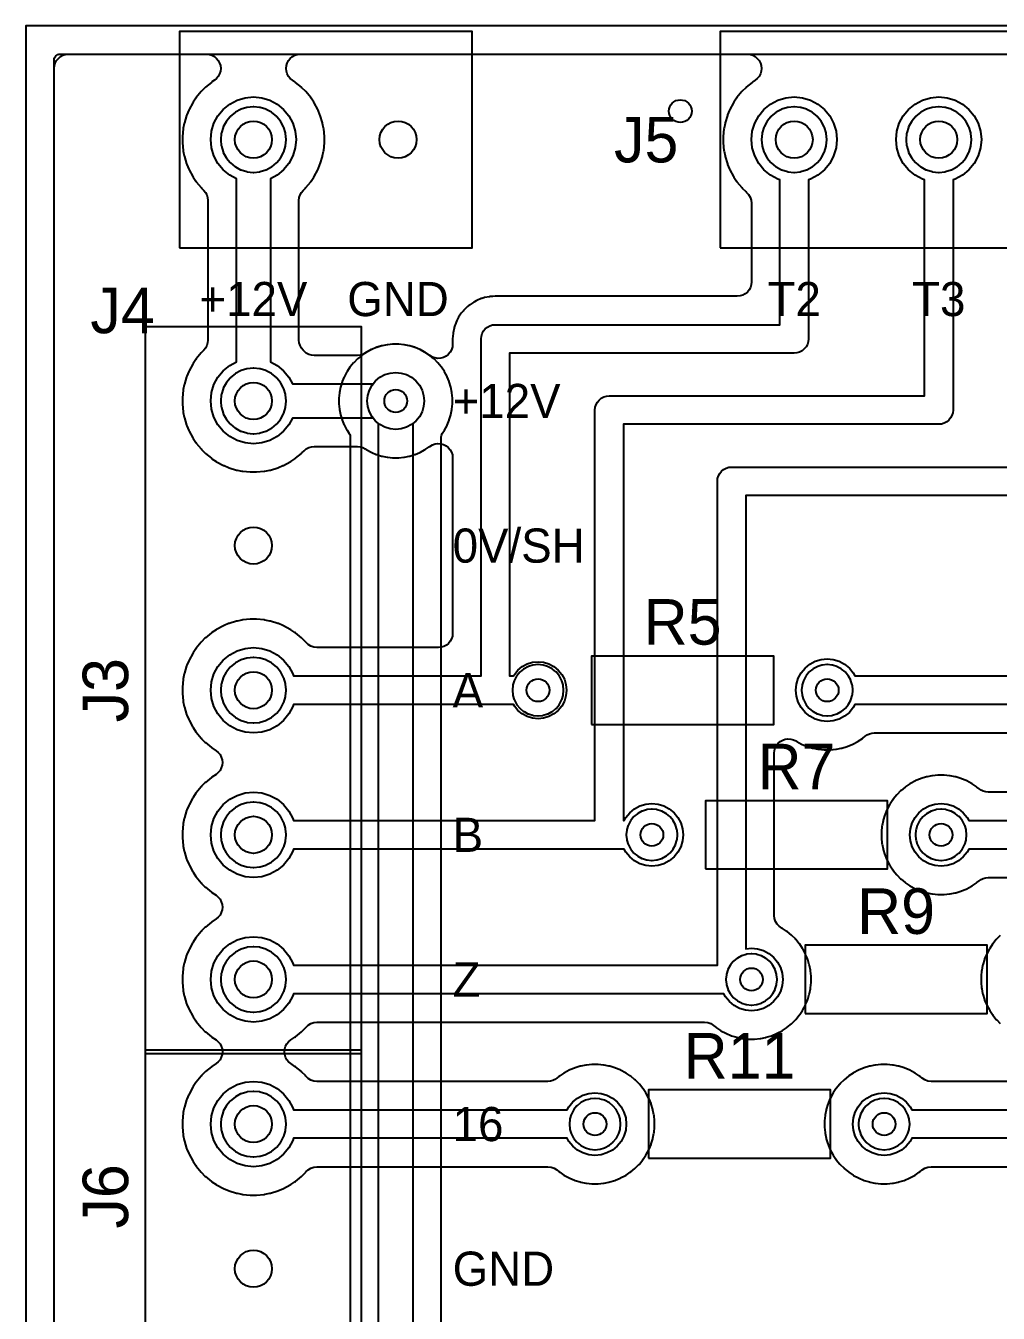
# Model space of a CAD drawing. Header units: millimetres. Extents: x 0 to 159, y -7 to 96.
# Drawn here: x 0 to 34.17, y 48.78 to 94 of the extents above; entities that cross this region are included whole.
import ezdxf
from ezdxf.enums import TextEntityAlignment as Align

# ---------------------------------------------------------------- set-up
doc = ezdxf.new("R2010")
doc.units = ezdxf.units.MM
for name, color, linetype in [('COPPER_BOTTOM', 4, 'CONTINUOUS'), ('COPPER_TOP', 1, 'CONTINUOUS'), ('DRILL_0P8', 5, 'CONTINUOUS'), ('DRILL_1P3', 5, 'CONTINUOUS'), ('OUTLINE', 7, 'CONTINUOUS'), ('SILK', 3, 'CONTINUOUS')]:
    doc.layers.add(name, color=color, linetype=linetype)

msp = doc.modelspace()

# ---------------------------------------------------------------- linework, layer by layer
at = {"layer": 'COPPER_BOTTOM'}
for points in [[(1, 1.5), (1, 92.5), (1.01, 92.598), (1.038, 92.691), (1.084, 92.778), (1.146, 92.854), (1.222, 92.916), (1.309, 92.962), (1.402, 92.99), (1.5, 93), (6.35, 93), (6.448, 92.99), (6.542, 92.962), (6.628, 92.916), (6.704, 92.854), (6.766, 92.778), (6.812, 92.691), (6.841, 92.598), (6.85, 92.5), (6.841, 92.402), (6.812, 92.309), (6.766, 92.222), (6.704, 92.146), (6.628, 92.084), (6.542, 92.027), (6.523, 92.012), (6.314, 91.841), (6.296, 91.825), (6.175, 91.704), (6.159, 91.686), (5.988, 91.477), (5.973, 91.458), (5.878, 91.315), (5.865, 91.294), (5.738, 91.056), (5.728, 91.034), (5.662, 90.876), (5.654, 90.853), (5.575, 90.595), (5.569, 90.571), (5.536, 90.403), (5.532, 90.378), (5.506, 90.11), (5.505, 90.086), (5.505, 89.914), (5.506, 89.89), (5.532, 89.622), (5.536, 89.597), (5.569, 89.429), (5.575, 89.405), (5.654, 89.147), (5.662, 89.124), (5.728, 88.966), (5.738, 88.944), (5.865, 88.706), (5.878, 88.685), (5.973, 88.542), (5.988, 88.523), (6.159, 88.314), (6.175, 88.296), (6.254, 88.218), (6.316, 88.142), (6.362, 88.056), (6.39, 87.962), (6.4, 87.864), (6.4, 82.956), (6.39, 82.858), (6.362, 82.764), (6.316, 82.678), (6.254, 82.602), (6.175, 82.524), (6.159, 82.506), (5.988, 82.297), (5.973, 82.278), (5.878, 82.135), (5.865, 82.114), (5.738, 81.876), (5.728, 81.854), (5.662, 81.696), (5.654, 81.673), (5.575, 81.415), (5.569, 81.391), (5.536, 81.223), (5.532, 81.198), (5.506, 80.93), (5.505, 80.906), (5.505, 80.734), (5.506, 80.71), (5.532, 80.442), (5.536, 80.417), (5.569, 80.249), (5.575, 80.225), (5.654, 79.967), (5.662, 79.944), (5.728, 79.786), (5.738, 79.764), (5.865, 79.526), (5.878, 79.505), (5.973, 79.362), (5.988, 79.343), (6.159, 79.134), (6.175, 79.116), (6.296, 78.995), (6.314, 78.979), (6.523, 78.808), (6.542, 78.793), (6.685, 78.698), (6.706, 78.685), (6.944, 78.558), (6.966, 78.548), (7.124, 78.482), (7.147, 78.474), (7.405, 78.395), (7.429, 78.389), (7.597, 78.356), (7.622, 78.352), (7.89, 78.326), (7.914, 78.325), (8.086, 78.325), (8.11, 78.326), (8.378, 78.352), (8.403, 78.356), (8.571, 78.389), (8.595, 78.395), (8.853, 78.474), (8.876, 78.482), (9.034, 78.548), (9.056, 78.558), (9.294, 78.685), (9.315, 78.698), (9.458, 78.793), (9.477, 78.808), (9.686, 78.979), (9.704, 78.995), (9.782, 79.074), (9.858, 79.136), (9.944, 79.182), (10.038, 79.21), (10.136, 79.22), (11.652, 79.22), (11.749, 79.21), (11.843, 79.182), (11.929, 79.136), (11.963, 79.113), (11.984, 79.101), (12.135, 79.02), (12.157, 79.01), (12.316, 78.944), (12.339, 78.936), (12.503, 78.886), (12.527, 78.88), (12.695, 78.846), (12.719, 78.843), (12.89, 78.826), (12.914, 78.825), (13.086, 78.825), (13.11, 78.826), (13.281, 78.843), (13.305, 78.846), (13.473, 78.88), (13.497, 78.886), (13.661, 78.936), (13.684, 78.944), (13.843, 79.01), (13.865, 79.02), (14.016, 79.101), (14.037, 79.113), (14.18, 79.209), (14.202, 79.225), (14.288, 79.277), (14.383, 79.31), (14.482, 79.323), (14.582, 79.317), (14.679, 79.291), (14.768, 79.246), (14.847, 79.184), (14.912, 79.107), (14.96, 79.019), (14.99, 78.923), (15, 78.824), (15, 72.66), (14.99, 72.562), (14.962, 72.469), (14.916, 72.382), (14.854, 72.306), (14.778, 72.244), (14.691, 72.198), (14.598, 72.17), (14.5, 72.16), (10.23, 72.16), (10.121, 72.172), (10.016, 72.208), (9.923, 72.266), (9.844, 72.343), (9.841, 72.346), (9.825, 72.364), (9.704, 72.485), (9.686, 72.501), (9.477, 72.672), (9.458, 72.687), (9.315, 72.782), (9.294, 72.795), (9.056, 72.922), (9.034, 72.932), (8.876, 72.998), (8.853, 73.006), (8.595, 73.085), (8.571, 73.091), (8.403, 73.124), (8.378, 73.128), (8.11, 73.154), (8.086, 73.155), (7.914, 73.155), (7.89, 73.154), (7.622, 73.128), (7.597, 73.124), (7.429, 73.091), (7.405, 73.085), (7.147, 73.006), (7.124, 72.998), (6.966, 72.932), (6.944, 72.922), (6.706, 72.795), (6.685, 72.782), (6.542, 72.687), (6.523, 72.672), (6.314, 72.501), (6.296, 72.485), (6.175, 72.364), (6.159, 72.346), (5.988, 72.137), (5.973, 72.118), (5.878, 71.975), (5.865, 71.954), (5.738, 71.716), (5.728, 71.694), (5.662, 71.536), (5.654, 71.513), (5.575, 71.255), (5.569, 71.231), (5.536, 71.063), (5.532, 71.038), (5.506, 70.77), (5.505, 70.746), (5.505, 70.574), (5.506, 70.55), (5.532, 70.282), (5.536, 70.257), (5.569, 70.089), (5.575, 70.065), (5.654, 69.807), (5.662, 69.784), (5.728, 69.626), (5.738, 69.604), (5.865, 69.366), (5.878, 69.345), (5.973, 69.202), (5.988, 69.183), (6.159, 68.974), (6.175, 68.956), (6.296, 68.835), (6.314, 68.819), (6.523, 68.648), (6.542, 68.633), (6.688, 68.536), (6.764, 68.474), (6.826, 68.398), (6.872, 68.311), (6.901, 68.218), (6.91, 68.12), (6.901, 68.022), (6.872, 67.929), (6.826, 67.842), (6.764, 67.766), (6.688, 67.704), (6.542, 67.607), (6.523, 67.592), (6.314, 67.421), (6.296, 67.405), (6.175, 67.284), (6.159, 67.266), (5.988, 67.057), (5.973, 67.038), (5.878, 66.895), (5.865, 66.874), (5.738, 66.636), (5.728, 66.614), (5.662, 66.456), (5.654, 66.433), (5.575, 66.175), (5.569, 66.151), (5.536, 65.983), (5.532, 65.958), (5.506, 65.69), (5.505, 65.666), (5.505, 65.494), (5.506, 65.47), (5.532, 65.202), (5.536, 65.177), (5.569, 65.009), (5.575, 64.985), (5.654, 64.727), (5.662, 64.704), (5.728, 64.546), (5.738, 64.524), (5.865, 64.286), (5.878, 64.265), (5.973, 64.122), (5.988, 64.103), (6.159, 63.894), (6.175, 63.876), (6.296, 63.755), (6.314, 63.739), (6.523, 63.568), (6.542, 63.553), (6.688, 63.456), (6.764, 63.394), (6.826, 63.318), (6.872, 63.231), (6.901, 63.138), (6.91, 63.04), (6.901, 62.942), (6.872, 62.849), (6.826, 62.762), (6.764, 62.686), (6.688, 62.624), (6.542, 62.527), (6.523, 62.512), (6.314, 62.341), (6.296, 62.325), (6.175, 62.204), (6.159, 62.186), (5.988, 61.977), (5.973, 61.958), (5.878, 61.815), (5.865, 61.794), (5.738, 61.556), (5.728, 61.534), (5.662, 61.376), (5.654, 61.353), (5.575, 61.095), (5.569, 61.071), (5.536, 60.903), (5.532, 60.878), (5.506, 60.61), (5.505, 60.586), (5.505, 60.414), (5.506, 60.39), (5.532, 60.122), (5.536, 60.097), (5.569, 59.929), (5.575, 59.905), (5.654, 59.647), (5.662, 59.624), (5.728, 59.466), (5.738, 59.444), (5.865, 59.206), (5.878, 59.185), (5.973, 59.042), (5.988, 59.023), (6.159, 58.814), (6.175, 58.796), (6.296, 58.675), (6.314, 58.659), (6.523, 58.488), (6.542, 58.473), (6.688, 58.376), (6.764, 58.314), (6.826, 58.238), (6.872, 58.151), (6.901, 58.058), (6.91, 57.96), (6.901, 57.862), (6.872, 57.769), (6.826, 57.682), (6.764, 57.606), (6.688, 57.544), (6.542, 57.447), (6.523, 57.432), (6.314, 57.261), (6.296, 57.245), (6.175, 57.124), (6.159, 57.106), (5.988, 56.897), (5.973, 56.878), (5.878, 56.735), (5.865, 56.714), (5.738, 56.476), (5.728, 56.454), (5.662, 56.296), (5.654, 56.273), (5.575, 56.015), (5.569, 55.991), (5.536, 55.823), (5.532, 55.798), (5.506, 55.53), (5.505, 55.506), (5.505, 55.334), (5.506, 55.31), (5.532, 55.042), (5.536, 55.017), (5.569, 54.849), (5.575, 54.825), (5.654, 54.567), (5.662, 54.544), (5.728, 54.386), (5.738, 54.364), (5.865, 54.126), (5.878, 54.105), (5.973, 53.962), (5.988, 53.943), (6.159, 53.734), (6.175, 53.716), (6.296, 53.595), (6.314, 53.579), (6.523, 53.408), (6.542, 53.393), (6.685, 53.298), (6.706, 53.285), (6.944, 53.158), (6.966, 53.148), (7.124, 53.082), (7.147, 53.074), (7.405, 52.995), (7.429, 52.989), (7.597, 52.956), (7.622, 52.952), (7.89, 52.926), (7.914, 52.925), (8.086, 52.925), (8.11, 52.926), (8.378, 52.952), (8.403, 52.956), (8.571, 52.989), (8.595, 52.995), (8.853, 53.074), (8.876, 53.082), (9.034, 53.148), (9.056, 53.158), (9.294, 53.285), (9.315, 53.298), (9.458, 53.393), (9.477, 53.408), (9.686, 53.579), (9.704, 53.595), (9.825, 53.716), (9.841, 53.734), (9.844, 53.737), (9.923, 53.814), (10.016, 53.872), (10.121, 53.908), (10.23, 53.92), (18.347, 53.92), (18.46, 53.907), (18.568, 53.868), (18.664, 53.807), (18.745, 53.74), (18.765, 53.726), (18.907, 53.63), (18.928, 53.618), (19.097, 53.528), (19.119, 53.517), (19.277, 53.451), (19.301, 53.443), (19.483, 53.388), (19.507, 53.382), (19.675, 53.348), (19.7, 53.345), (19.89, 53.326), (19.914, 53.325), (20.086, 53.325), (20.11, 53.326), (20.3, 53.345), (20.325, 53.348), (20.493, 53.382), (20.517, 53.388), (20.699, 53.443), (20.723, 53.451), (20.881, 53.517), (20.903, 53.528), (21.072, 53.618), (21.093, 53.63), (21.235, 53.726), (21.255, 53.74), (21.403, 53.861), (21.421, 53.878), (21.542, 53.999), (21.559, 54.017), (21.68, 54.165), (21.694, 54.185), (21.79, 54.327), (21.802, 54.348), (21.892, 54.517), (21.903, 54.539), (21.969, 54.697), (21.977, 54.721), (22.032, 54.903), (22.038, 54.927), (22.072, 55.095), (22.075, 55.12), (22.094, 55.31), (22.095, 55.334), (22.095, 55.506), (22.094, 55.53), (22.075, 55.72), (22.072, 55.745), (22.038, 55.913), (22.032, 55.937), (21.977, 56.119), (21.969, 56.143), (21.903, 56.301), (21.892, 56.323), (21.802, 56.492), (21.79, 56.513), (21.694, 56.655), (21.68, 56.675), (21.559, 56.823), (21.542, 56.841), (21.421, 56.962), (21.403, 56.979), (21.255, 57.1), (21.235, 57.114), (21.093, 57.21), (21.072, 57.222), (20.903, 57.312), (20.881, 57.323), (20.723, 57.389), (20.699, 57.397), (20.517, 57.452), (20.493, 57.458), (20.325, 57.492), (20.3, 57.495), (20.11, 57.514), (20.086, 57.515), (19.914, 57.515), (19.89, 57.514), (19.7, 57.495), (19.675, 57.492), (19.507, 57.458), (19.483, 57.452), (19.301, 57.397), (19.277, 57.389), (19.119, 57.323), (19.097, 57.312), (18.928, 57.222), (18.907, 57.21), (18.765, 57.114), (18.745, 57.1), (18.664, 57.033), (18.593, 56.985), (18.515, 56.949), (18.432, 56.927), (18.347, 56.92), (10.23, 56.92), (10.121, 56.932), (10.016, 56.968), (9.923, 57.026), (9.844, 57.103), (9.841, 57.106), (9.825, 57.124), (9.704, 57.245), (9.686, 57.261), (9.477, 57.432), (9.458, 57.447), (9.312, 57.544), (9.236, 57.606), (9.174, 57.682), (9.128, 57.769), (9.099, 57.862), (9.09, 57.96), (9.099, 58.058), (9.128, 58.151), (9.174, 58.238), (9.236, 58.314), (9.312, 58.376), (9.458, 58.473), (9.477, 58.488), (9.686, 58.659), (9.704, 58.675), (9.825, 58.796), (9.841, 58.814), (9.844, 58.817), (9.923, 58.894), (10.016, 58.952), (10.121, 58.988), (10.23, 59), (23.847, 59), (23.96, 58.987), (24.068, 58.948), (24.164, 58.887), (24.245, 58.82), (24.265, 58.806), (24.407, 58.71), (24.428, 58.698), (24.597, 58.608), (24.619, 58.597), (24.777, 58.531), (24.801, 58.523), (24.983, 58.468), (25.007, 58.462), (25.175, 58.428), (25.2, 58.425), (25.39, 58.406), (25.414, 58.405), (25.586, 58.405), (25.61, 58.406), (25.8, 58.425), (25.825, 58.428), (25.993, 58.462), (26.017, 58.468), (26.199, 58.523), (26.223, 58.531), (26.381, 58.597), (26.403, 58.608), (26.572, 58.698), (26.593, 58.71), (26.735, 58.806), (26.755, 58.82), (26.903, 58.941), (26.921, 58.958), (27.042, 59.079), (27.059, 59.097), (27.18, 59.245), (27.194, 59.265), (27.29, 59.407), (27.302, 59.428), (27.392, 59.597), (27.403, 59.619), (27.469, 59.777), (27.477, 59.801), (27.532, 59.983), (27.538, 60.007), (27.572, 60.175), (27.575, 60.2), (27.594, 60.39), (27.595, 60.414), (27.595, 60.586), (27.594, 60.61), (27.575, 60.8), (27.572, 60.825), (27.538, 60.993), (27.532, 61.017), (27.477, 61.199), (27.469, 61.223), (27.403, 61.381), (27.392, 61.403), (27.302, 61.572), (27.29, 61.593), (27.194, 61.735), (27.18, 61.755), (27.059, 61.903), (27.042, 61.921), (26.921, 62.042), (26.903, 62.059), (26.755, 62.18), (26.735, 62.194), (26.593, 62.29), (26.572, 62.302), (26.564, 62.306), (26.475, 62.367), (26.401, 62.445), (26.346, 62.538), (26.312, 62.64), (26.3, 62.747), (26.3, 68.448), (26.309, 68.543), (26.336, 68.635), (26.381, 68.72), (26.44, 68.795), (26.513, 68.857), (26.596, 68.904), (26.687, 68.935), (26.782, 68.947), (26.878, 68.941), (26.971, 68.918), (27.057, 68.876), (27.088, 68.858), (27.257, 68.768), (27.279, 68.757), (27.437, 68.691), (27.461, 68.683), (27.643, 68.628), (27.667, 68.622), (27.835, 68.588), (27.86, 68.585), (28.05, 68.566), (28.074, 68.565), (28.246, 68.565), (28.27, 68.566), (28.46, 68.585), (28.485, 68.588), (28.653, 68.622), (28.677, 68.628), (28.859, 68.683), (28.883, 68.691), (29.041, 68.757), (29.063, 68.768), (29.232, 68.858), (29.253, 68.87), (29.395, 68.966), (29.415, 68.98), (29.496, 69.047), (29.567, 69.095), (29.645, 69.131), (29.728, 69.153), (29.813, 69.16), (40, 69.16)], [(37.16, 77.5), (25.3, 77.5), (25.3, 61.58), (25.5, 61.6), (25.715, 61.579), (25.921, 61.516), (26.111, 61.415), (26.278, 61.278), (26.415, 61.111), (26.516, 60.921), (26.579, 60.715), (26.6, 60.5), (26.579, 60.285), (26.516, 60.079), (26.415, 59.889), (26.278, 59.722), (26.111, 59.585), (25.921, 59.484), (25.715, 59.421), (25.5, 59.4), (25.285, 59.421), (25.079, 59.484), (24.889, 59.585), (24.722, 59.722), (24.585, 59.889), (24.526, 60), (9.408, 60), (9.386, 59.926), (9.247, 59.667), (9.061, 59.439), (8.833, 59.253), (8.574, 59.114), (8.293, 59.029), (8, 59), (7.707, 59.029), (7.426, 59.114), (7.167, 59.253), (6.939, 59.439), (6.753, 59.667), (6.614, 59.926), (6.529, 60.207), (6.5, 60.5), (6.529, 60.793), (6.614, 61.074), (6.753, 61.333), (6.939, 61.561), (7.167, 61.747), (7.426, 61.886), (7.707, 61.971), (8, 62), (8.293, 61.971), (8.574, 61.886), (8.833, 61.747), (9.061, 61.561), (9.247, 61.333), (9.386, 61.074), (9.408, 61), (24.3, 61), (24.3, 78), (24.31, 78.098), (24.338, 78.191), (24.384, 78.278), (24.446, 78.354), (24.522, 78.416), (24.609, 78.462), (24.702, 78.49), (24.8, 78.5), (36.66, 78.5)], [(40, 70.16), (29.134, 70.16), (29.075, 70.049), (28.938, 69.882), (28.771, 69.745), (28.581, 69.644), (28.375, 69.581), (28.16, 69.56), (27.945, 69.581), (27.739, 69.644), (27.549, 69.745), (27.382, 69.882), (27.245, 70.049), (27.144, 70.239), (27.081, 70.445), (27.06, 70.66), (27.081, 70.875), (27.144, 71.081), (27.245, 71.271), (27.382, 71.438), (27.549, 71.575), (27.739, 71.676), (27.945, 71.739), (28.16, 71.76), (28.375, 71.739), (28.581, 71.676), (28.771, 71.575), (28.938, 71.438), (29.075, 71.271), (29.134, 71.16), (39.5, 71.16)], [(40, 67.08), (33.813, 67.08), (33.728, 67.087), (33.645, 67.109), (33.567, 67.145), (33.496, 67.193), (33.415, 67.26), (33.395, 67.274), (33.253, 67.37), (33.232, 67.382), (33.063, 67.472), (33.041, 67.483), (32.883, 67.549), (32.859, 67.557), (32.677, 67.612), (32.653, 67.618), (32.485, 67.652), (32.46, 67.655), (32.27, 67.674), (32.246, 67.675), (32.074, 67.675), (32.05, 67.674), (31.86, 67.655), (31.835, 67.652), (31.667, 67.618), (31.643, 67.612), (31.461, 67.557), (31.437, 67.549), (31.279, 67.483), (31.257, 67.472), (31.088, 67.382), (31.067, 67.37), (30.925, 67.274), (30.905, 67.26), (30.757, 67.139), (30.739, 67.122), (30.618, 67.001), (30.601, 66.983), (30.48, 66.835), (30.466, 66.815), (30.37, 66.673), (30.358, 66.652), (30.268, 66.483), (30.257, 66.461), (30.191, 66.303), (30.183, 66.279), (30.128, 66.097), (30.122, 66.073), (30.088, 65.905), (30.085, 65.88), (30.066, 65.69), (30.065, 65.666), (30.065, 65.494), (30.066, 65.47), (30.085, 65.28), (30.088, 65.255), (30.122, 65.087), (30.128, 65.063), (30.183, 64.881), (30.191, 64.857), (30.257, 64.699), (30.268, 64.677), (30.358, 64.508), (30.37, 64.487), (30.466, 64.345), (30.48, 64.325), (30.601, 64.177), (30.618, 64.159), (30.739, 64.038), (30.757, 64.021), (30.905, 63.9), (30.925, 63.886), (31.067, 63.79), (31.088, 63.778), (31.257, 63.688), (31.279, 63.677), (31.437, 63.611), (31.461, 63.603), (31.643, 63.548), (31.667, 63.542), (31.835, 63.508), (31.86, 63.505), (32.05, 63.486), (32.074, 63.485), (32.246, 63.485), (32.27, 63.486), (32.46, 63.505), (32.485, 63.508), (32.653, 63.542), (32.677, 63.548), (32.859, 63.603), (32.883, 63.611), (33.041, 63.677), (33.063, 63.688), (33.232, 63.778), (33.253, 63.79), (33.395, 63.886), (33.415, 63.9), (33.496, 63.967), (33.567, 64.015), (33.645, 64.051), (33.728, 64.073), (33.813, 64.08), (42, 64.08)], [(42, 65.08), (33.134, 65.08), (33.075, 64.969), (32.938, 64.802), (32.771, 64.665), (32.581, 64.564), (32.375, 64.501), (32.16, 64.48), (31.945, 64.501), (31.739, 64.564), (31.549, 64.665), (31.382, 64.802), (31.245, 64.969), (31.144, 65.159), (31.081, 65.365), (31.06, 65.58), (31.081, 65.795), (31.144, 66.001), (31.245, 66.191), (31.382, 66.358), (31.549, 66.495), (31.739, 66.596), (31.945, 66.659), (32.16, 66.68), (32.375, 66.659), (32.581, 66.596), (32.771, 66.495), (32.938, 66.358), (33.075, 66.191), (33.134, 66.08), (41.5, 66.08)], [(34.239, 62.042), (34.118, 61.921), (34.101, 61.903), (33.98, 61.755), (33.966, 61.735), (33.87, 61.593), (33.858, 61.572), (33.768, 61.403), (33.757, 61.381), (33.691, 61.223), (33.683, 61.199), (33.628, 61.017), (33.622, 60.993), (33.588, 60.825), (33.585, 60.8), (33.566, 60.61), (33.565, 60.586), (33.565, 60.414), (33.566, 60.39), (33.585, 60.2), (33.588, 60.175), (33.622, 60.007), (33.628, 59.983), (33.683, 59.801), (33.691, 59.777), (33.757, 59.619), (33.768, 59.597), (33.858, 59.428), (33.87, 59.407), (33.966, 59.265), (33.98, 59.245), (34.101, 59.097), (34.118, 59.079), (34.239, 58.958)], [(44, 56.92), (31.813, 56.92), (31.7, 56.933), (31.592, 56.972), (31.496, 57.033), (31.415, 57.1), (31.395, 57.114), (31.253, 57.21), (31.232, 57.222), (31.063, 57.312), (31.041, 57.323), (30.883, 57.389), (30.859, 57.397), (30.677, 57.452), (30.653, 57.458), (30.485, 57.492), (30.46, 57.495), (30.27, 57.514), (30.246, 57.515), (30.074, 57.515), (30.05, 57.514), (29.86, 57.495), (29.835, 57.492), (29.667, 57.458), (29.643, 57.452), (29.461, 57.397), (29.437, 57.389), (29.279, 57.323), (29.257, 57.312), (29.088, 57.222), (29.067, 57.21), (28.925, 57.114), (28.905, 57.1), (28.757, 56.979), (28.739, 56.962), (28.618, 56.841), (28.601, 56.823), (28.48, 56.675), (28.466, 56.655), (28.37, 56.513), (28.358, 56.492), (28.268, 56.323), (28.257, 56.301), (28.191, 56.143), (28.183, 56.119), (28.128, 55.937), (28.122, 55.913), (28.088, 55.745), (28.085, 55.72), (28.066, 55.53), (28.065, 55.506), (28.065, 55.334), (28.066, 55.31), (28.085, 55.12), (28.088, 55.095), (28.122, 54.927), (28.128, 54.903), (28.183, 54.721), (28.191, 54.697), (28.257, 54.539), (28.268, 54.517), (28.358, 54.348), (28.37, 54.327), (28.466, 54.185), (28.48, 54.165), (28.601, 54.017), (28.618, 53.999), (28.739, 53.878), (28.757, 53.861), (28.905, 53.74), (28.925, 53.726), (29.067, 53.63), (29.088, 53.618), (29.257, 53.528), (29.279, 53.517), (29.437, 53.451), (29.461, 53.443), (29.643, 53.388), (29.667, 53.382), (29.835, 53.348), (29.86, 53.345), (30.05, 53.326), (30.074, 53.325), (30.246, 53.325), (30.27, 53.326), (30.46, 53.345), (30.485, 53.348), (30.653, 53.382), (30.677, 53.388), (30.859, 53.443), (30.883, 53.451), (31.041, 53.517), (31.063, 53.528), (31.232, 53.618), (31.253, 53.63), (31.395, 53.726), (31.415, 53.74), (31.496, 53.807), (31.592, 53.868), (31.7, 53.907), (31.813, 53.92), (45.994, 53.92)], [(46, 54.92), (31.134, 54.92), (31.075, 54.809), (30.938, 54.642), (30.771, 54.505), (30.581, 54.404), (30.375, 54.341), (30.16, 54.32), (29.945, 54.341), (29.739, 54.404), (29.549, 54.505), (29.382, 54.642), (29.245, 54.809), (29.144, 54.999), (29.081, 55.205), (29.06, 55.42), (29.081, 55.635), (29.144, 55.841), (29.245, 56.031), (29.382, 56.198), (29.549, 56.335), (29.739, 56.436), (29.945, 56.499), (30.16, 56.52), (30.375, 56.499), (30.581, 56.436), (30.771, 56.335), (30.938, 56.198), (31.075, 56.031), (31.134, 55.92), (45.5, 55.92)]]:
    msp.add_lwpolyline(points, dxfattribs=at)
for points in [[(9.296, 92.854), (9.372, 92.916), (9.458, 92.962), (9.552, 92.99), (9.65, 93), (25.35, 93), (25.448, 92.99), (25.542, 92.962), (25.628, 92.916), (25.704, 92.854), (25.766, 92.778), (25.812, 92.691), (25.841, 92.598), (25.85, 92.5), (25.841, 92.402), (25.812, 92.309), (25.766, 92.222), (25.704, 92.146), (25.628, 92.084), (25.542, 92.027), (25.523, 92.012), (25.314, 91.841), (25.296, 91.825), (25.175, 91.704), (25.159, 91.686), (24.988, 91.477), (24.973, 91.458), (24.878, 91.315), (24.865, 91.294), (24.738, 91.056), (24.728, 91.034), (24.662, 90.876), (24.654, 90.853), (24.575, 90.595), (24.569, 90.571), (24.536, 90.403), (24.532, 90.378), (24.506, 90.11), (24.505, 90.086), (24.505, 89.914), (24.506, 89.89), (24.532, 89.622), (24.536, 89.597), (24.569, 89.429), (24.575, 89.405), (24.654, 89.147), (24.662, 89.124), (24.728, 88.966), (24.738, 88.944), (24.865, 88.706), (24.878, 88.685), (24.973, 88.542), (24.988, 88.523), (25.159, 88.314), (25.175, 88.296), (25.296, 88.175), (25.314, 88.159), (25.317, 88.156), (25.394, 88.077), (25.452, 87.984), (25.488, 87.879), (25.5, 87.77), (25.5, 85), (25.49, 84.902), (25.462, 84.809), (25.416, 84.722), (25.354, 84.646), (25.278, 84.584), (25.191, 84.538), (25.098, 84.51), (25, 84.5), (16.506, 84.5), (16.494, 84.5), (16.408, 84.495), (16.396, 84.495), (16.317, 84.487), (16.292, 84.483), (16.124, 84.45), (16.1, 84.444), (16.03, 84.422), (16.007, 84.414), (15.849, 84.349), (15.826, 84.338), (15.762, 84.303), (15.741, 84.291), (15.598, 84.196), (15.578, 84.181), (15.522, 84.134), (15.503, 84.118), (15.382, 83.997), (15.366, 83.978), (15.319, 83.922), (15.304, 83.902), (15.209, 83.759), (15.197, 83.738), (15.162, 83.674), (15.151, 83.651), (15.086, 83.493), (15.078, 83.47), (15.056, 83.4), (15.05, 83.376), (15.017, 83.208), (15.013, 83.183), (15.005, 83.104), (15.005, 83.092), (15, 83.006), (15, 82.994), (15, 82.816), (14.99, 82.717), (14.96, 82.621), (14.912, 82.533), (14.847, 82.456), (14.768, 82.394), (14.679, 82.349), (14.582, 82.323), (14.482, 82.317), (14.383, 82.33), (14.288, 82.363), (14.202, 82.415), (14.18, 82.431), (14.037, 82.527), (14.016, 82.539), (13.865, 82.62), (13.843, 82.63), (13.684, 82.696), (13.661, 82.704), (13.497, 82.754), (13.473, 82.76), (13.305, 82.794), (13.281, 82.797), (13.11, 82.814), (13.086, 82.815), (12.914, 82.815), (12.89, 82.814), (12.719, 82.797), (12.695, 82.794), (12.527, 82.76), (12.503, 82.754), (12.339, 82.704), (12.316, 82.696), (12.157, 82.63), (12.135, 82.62), (11.984, 82.539), (11.963, 82.527), (11.929, 82.504), (11.843, 82.458), (11.749, 82.43), (11.652, 82.42), (10.136, 82.42), (10.038, 82.43), (9.944, 82.458), (9.858, 82.504), (9.782, 82.566), (9.746, 82.602), (9.684, 82.678), (9.638, 82.764), (9.61, 82.858), (9.6, 82.956), (9.6, 87.864), (9.61, 87.962), (9.638, 88.056), (9.684, 88.142), (9.746, 88.218), (9.825, 88.296), (9.841, 88.314), (10.012, 88.523), (10.027, 88.542), (10.122, 88.685), (10.135, 88.706), (10.262, 88.944), (10.272, 88.966), (10.338, 89.124), (10.346, 89.147), (10.425, 89.405), (10.431, 89.429), (10.464, 89.597), (10.468, 89.622), (10.494, 89.89), (10.495, 89.914), (10.495, 90.086), (10.494, 90.11), (10.468, 90.378), (10.464, 90.403), (10.431, 90.571), (10.425, 90.595), (10.346, 90.853), (10.338, 90.876), (10.272, 91.034), (10.262, 91.056), (10.135, 91.294), (10.122, 91.315), (10.027, 91.458), (10.012, 91.477), (9.841, 91.686), (9.825, 91.704), (9.704, 91.825), (9.686, 91.841), (9.477, 92.012), (9.458, 92.027), (9.372, 92.084), (9.296, 92.146), (9.234, 92.222), (9.188, 92.309), (9.159, 92.402), (9.15, 92.5), (9.159, 92.598), (9.188, 92.691), (9.234, 92.778)], [(8, 64.08), (7.707, 64.109), (7.426, 64.194), (7.167, 64.333), (6.939, 64.519), (6.753, 64.747), (6.614, 65.006), (6.529, 65.287), (6.5, 65.58), (6.529, 65.873), (6.614, 66.154), (6.753, 66.413), (6.939, 66.641), (7.167, 66.827), (7.426, 66.966), (7.707, 67.051), (8, 67.08), (8.293, 67.051), (8.574, 66.966), (8.833, 66.827), (9.061, 66.641), (9.247, 66.413), (9.386, 66.154), (9.408, 66.08), (20, 66.08), (20, 80.5), (20.01, 80.598), (20.038, 80.691), (20.084, 80.778), (20.146, 80.854), (20.222, 80.916), (20.309, 80.962), (20.402, 80.99), (20.5, 81), (31.58, 81), (31.58, 88.592), (31.506, 88.614), (31.247, 88.753), (31.019, 88.939), (30.833, 89.167), (30.694, 89.426), (30.609, 89.707), (30.58, 90), (30.609, 90.293), (30.694, 90.574), (30.833, 90.833), (31.019, 91.061), (31.247, 91.247), (31.506, 91.386), (31.787, 91.471), (32.08, 91.5), (32.373, 91.471), (32.654, 91.386), (32.913, 91.247), (33.141, 91.061), (33.327, 90.833), (33.466, 90.574), (33.551, 90.293), (33.58, 90), (33.551, 89.707), (33.466, 89.426), (33.327, 89.167), (33.141, 88.939), (32.913, 88.753), (32.654, 88.614), (32.58, 88.592), (32.58, 80.5), (32.57, 80.402), (32.542, 80.309), (32.496, 80.222), (32.434, 80.146), (32.358, 80.084), (32.271, 80.038), (32.178, 80.01), (32.08, 80), (21, 80), (21, 66.08), (21.026, 66.08), (21.085, 66.191), (21.222, 66.358), (21.389, 66.495), (21.579, 66.596), (21.785, 66.659), (22, 66.68), (22.215, 66.659), (22.421, 66.596), (22.611, 66.495), (22.778, 66.358), (22.915, 66.191), (23.016, 66.001), (23.079, 65.795), (23.1, 65.58), (23.079, 65.365), (23.016, 65.159), (22.915, 64.969), (22.778, 64.802), (22.611, 64.665), (22.421, 64.564), (22.215, 64.501), (22, 64.48), (21.785, 64.501), (21.579, 64.564), (21.389, 64.665), (21.222, 64.802), (21.085, 64.969), (21.026, 65.08), (20.5, 65.08), (9.408, 65.08), (9.386, 65.006), (9.247, 64.747), (9.061, 64.519), (8.833, 64.333), (8.574, 64.194), (8.293, 64.109)], [(8, 69.16), (7.707, 69.189), (7.426, 69.274), (7.167, 69.413), (6.939, 69.599), (6.753, 69.827), (6.614, 70.086), (6.529, 70.367), (6.5, 70.66), (6.529, 70.953), (6.614, 71.234), (6.753, 71.493), (6.939, 71.721), (7.167, 71.907), (7.426, 72.046), (7.707, 72.131), (8, 72.16), (8.293, 72.131), (8.574, 72.046), (8.833, 71.907), (9.061, 71.721), (9.247, 71.493), (9.386, 71.234), (9.408, 71.16), (16, 71.16), (16, 83), (16.01, 83.098), (16.038, 83.191), (16.084, 83.278), (16.146, 83.354), (16.222, 83.416), (16.309, 83.462), (16.402, 83.49), (16.5, 83.5), (26.5, 83.5), (26.5, 88.592), (26.426, 88.614), (26.167, 88.753), (25.939, 88.939), (25.753, 89.167), (25.614, 89.426), (25.529, 89.707), (25.5, 90), (25.529, 90.293), (25.614, 90.574), (25.753, 90.833), (25.939, 91.061), (26.167, 91.247), (26.426, 91.386), (26.707, 91.471), (27, 91.5), (27.293, 91.471), (27.574, 91.386), (27.833, 91.247), (28.061, 91.061), (28.247, 90.833), (28.386, 90.574), (28.471, 90.293), (28.5, 90), (28.471, 89.707), (28.386, 89.426), (28.247, 89.167), (28.061, 88.939), (27.833, 88.753), (27.574, 88.614), (27.5, 88.592), (27.5, 83), (27.49, 82.902), (27.462, 82.809), (27.416, 82.722), (27.354, 82.646), (27.278, 82.584), (27.191, 82.538), (27.098, 82.51), (27, 82.5), (17, 82.5), (17, 71.16), (17.139, 71.16), (17.169, 71.216), (17.293, 71.367), (17.444, 71.491), (17.617, 71.584), (17.805, 71.641), (18, 71.66), (18.195, 71.641), (18.383, 71.584), (18.556, 71.491), (18.707, 71.367), (18.831, 71.216), (18.924, 71.043), (18.981, 70.855), (19, 70.66), (18.981, 70.465), (18.924, 70.277), (18.831, 70.104), (18.707, 69.953), (18.556, 69.829), (18.383, 69.736), (18.195, 69.679), (18, 69.66), (17.805, 69.679), (17.617, 69.736), (17.444, 69.829), (17.293, 69.953), (17.169, 70.104), (17.139, 70.16), (16.5, 70.16), (9.408, 70.16), (9.386, 70.086), (9.247, 69.827), (9.061, 69.599), (8.833, 69.413), (8.574, 69.274), (8.293, 69.189)], [(7.707, 79.349), (7.426, 79.434), (7.167, 79.573), (6.939, 79.759), (6.753, 79.987), (6.614, 80.246), (6.529, 80.527), (6.5, 80.82), (6.529, 81.113), (6.614, 81.394), (6.753, 81.653), (6.939, 81.881), (7.167, 82.067), (7.4, 82.192), (7.4, 88.628), (7.167, 88.753), (6.939, 88.939), (6.753, 89.167), (6.614, 89.426), (6.529, 89.707), (6.5, 90), (6.529, 90.293), (6.614, 90.574), (6.753, 90.833), (6.939, 91.061), (7.167, 91.247), (7.426, 91.386), (7.707, 91.471), (8, 91.5), (8.293, 91.471), (8.574, 91.386), (8.833, 91.247), (9.061, 91.061), (9.247, 90.833), (9.386, 90.574), (9.471, 90.293), (9.5, 90), (9.471, 89.707), (9.386, 89.426), (9.247, 89.167), (9.061, 88.939), (8.833, 88.753), (8.6, 88.628), (8.6, 82.192), (8.833, 82.067), (9.061, 81.881), (9.247, 81.653), (9.372, 81.42), (12.205, 81.42), (12.293, 81.527), (12.444, 81.651), (12.617, 81.744), (12.805, 81.801), (13, 81.82), (13.195, 81.801), (13.383, 81.744), (13.556, 81.651), (13.707, 81.527), (13.831, 81.376), (13.924, 81.203), (13.981, 81.015), (14, 80.82), (13.981, 80.625), (13.924, 80.437), (13.831, 80.264), (13.707, 80.113), (13.556, 79.989), (13.383, 79.896), (13.195, 79.839), (13, 79.82), (12.805, 79.839), (12.617, 79.896), (12.444, 79.989), (12.293, 80.113), (12.205, 80.22), (9.372, 80.22), (9.247, 79.987), (9.061, 79.759), (8.833, 79.573), (8.574, 79.434), (8.293, 79.349), (8, 79.32)], [(8.293, 53.949), (8, 53.92), (7.707, 53.949), (7.426, 54.034), (7.167, 54.173), (6.939, 54.359), (6.753, 54.587), (6.614, 54.846), (6.529, 55.127), (6.5, 55.42), (6.529, 55.713), (6.614, 55.994), (6.753, 56.253), (6.939, 56.481), (7.167, 56.667), (7.426, 56.806), (7.707, 56.891), (8, 56.92), (8.293, 56.891), (8.574, 56.806), (8.833, 56.667), (9.061, 56.481), (9.247, 56.253), (9.386, 55.994), (9.408, 55.92), (19.026, 55.92), (19.085, 56.031), (19.222, 56.198), (19.389, 56.335), (19.579, 56.436), (19.785, 56.499), (20, 56.52), (20.215, 56.499), (20.421, 56.436), (20.611, 56.335), (20.778, 56.198), (20.915, 56.031), (21.016, 55.841), (21.079, 55.635), (21.1, 55.42), (21.079, 55.205), (21.016, 54.999), (20.915, 54.809), (20.778, 54.642), (20.611, 54.505), (20.421, 54.404), (20.215, 54.341), (20, 54.32), (19.785, 54.341), (19.579, 54.404), (19.389, 54.505), (19.222, 54.642), (19.085, 54.809), (19.026, 54.92), (9.408, 54.92), (9.386, 54.846), (9.247, 54.587), (9.061, 54.359), (8.833, 54.173), (8.574, 54.034)]]:
    msp.add_lwpolyline(points, close=True, dxfattribs=at)
at = {"layer": 'COPPER_TOP'}
for points in [[(142.8, 1), (1.2, 1), (1.161, 1.004), (1.123, 1.015), (1.089, 1.034), (1.059, 1.059), (1.034, 1.089), (1.015, 1.123), (1.004, 1.161), (1, 1.2), (1, 92.8), (1.004, 92.839), (1.015, 92.877), (1.034, 92.911), (1.059, 92.941), (1.089, 92.966), (1.123, 92.985), (1.161, 92.996), (1.2, 93), (106.61, 93)], [(14.6, 46.517), (14.6, 79.563), (14.604, 79.602), (14.615, 79.639), (14.634, 79.674), (14.711, 79.789), (14.716, 79.797), (14.803, 79.962), (14.808, 79.97), (14.879, 80.142), (14.882, 80.152), (14.936, 80.33), (14.939, 80.339), (14.975, 80.522), (14.976, 80.532), (14.995, 80.717), (14.995, 80.727), (14.995, 80.913), (14.995, 80.923), (14.976, 81.108), (14.975, 81.118), (14.939, 81.301), (14.936, 81.31), (14.882, 81.488), (14.879, 81.498), (14.808, 81.67), (14.803, 81.678), (14.716, 81.843), (14.711, 81.851), (14.607, 82.006), (14.601, 82.014), (14.483, 82.158), (14.477, 82.165), (14.345, 82.297), (14.338, 82.303), (14.194, 82.421), (14.186, 82.427), (14.031, 82.531), (14.023, 82.536), (13.858, 82.623), (13.85, 82.628), (13.678, 82.699), (13.668, 82.702), (13.49, 82.756), (13.481, 82.759), (13.298, 82.795), (13.288, 82.796), (13.103, 82.815), (13.093, 82.815), (12.907, 82.815), (12.897, 82.815), (12.712, 82.796), (12.702, 82.795), (12.519, 82.759), (12.51, 82.756), (12.332, 82.702), (12.322, 82.699), (12.15, 82.628), (12.142, 82.623), (11.977, 82.536), (11.969, 82.531), (11.814, 82.427), (11.806, 82.421), (11.662, 82.303), (11.655, 82.297), (11.523, 82.165), (11.517, 82.158), (11.399, 82.014), (11.393, 82.006), (11.289, 81.851), (11.284, 81.843), (11.197, 81.678), (11.192, 81.67), (11.121, 81.498), (11.118, 81.488), (11.064, 81.31), (11.061, 81.301), (11.025, 81.118), (11.024, 81.108), (11.005, 80.923), (11.005, 80.913), (11.005, 80.727), (11.005, 80.717), (11.024, 80.532), (11.025, 80.522), (11.061, 80.339), (11.064, 80.33), (11.118, 80.152), (11.121, 80.142), (11.192, 79.97), (11.197, 79.962), (11.284, 79.797), (11.289, 79.789), (11.366, 79.674), (11.385, 79.639), (11.396, 79.602), (11.4, 79.563), (11.4, 46.517)], [(12.4, 46.055), (12.4, 80.025), (12.293, 80.113), (12.169, 80.264), (12.076, 80.437), (12.019, 80.625), (12, 80.82), (12.019, 81.015), (12.076, 81.203), (12.169, 81.376), (12.293, 81.527), (12.444, 81.651), (12.617, 81.744), (12.805, 81.801), (13, 81.82), (13.195, 81.801), (13.383, 81.744), (13.556, 81.651), (13.707, 81.527), (13.831, 81.376), (13.924, 81.203), (13.981, 81.015), (14, 80.82), (13.981, 80.625), (13.924, 80.437), (13.831, 80.264), (13.707, 80.113), (13.6, 80.025), (13.6, 46.055)]]:
    msp.add_lwpolyline(points, dxfattribs=at)
for points in [[(7.551, 88.942), (7.569, 88.935), (7.766, 88.875), (7.785, 88.871), (7.99, 88.851), (8.01, 88.851), (8.215, 88.871), (8.234, 88.875), (8.431, 88.935), (8.449, 88.942), (8.63, 89.039), (8.647, 89.05), (8.806, 89.181), (8.819, 89.194), (8.95, 89.353), (8.961, 89.37), (9.058, 89.551), (9.065, 89.569), (9.125, 89.766), (9.129, 89.785), (9.149, 89.99), (9.149, 90.01), (9.129, 90.215), (9.125, 90.234), (9.065, 90.431), (9.058, 90.449), (8.961, 90.63), (8.95, 90.647), (8.819, 90.806), (8.806, 90.819), (8.647, 90.95), (8.63, 90.961), (8.449, 91.058), (8.431, 91.065), (8.234, 91.125), (8.215, 91.129), (8.01, 91.149), (7.99, 91.149), (7.785, 91.129), (7.766, 91.125), (7.569, 91.065), (7.551, 91.058), (7.37, 90.961), (7.353, 90.95), (7.194, 90.819), (7.181, 90.806), (7.05, 90.647), (7.039, 90.63), (6.942, 90.449), (6.935, 90.431), (6.875, 90.234), (6.871, 90.215), (6.851, 90.01), (6.851, 89.99), (6.871, 89.785), (6.875, 89.766), (6.935, 89.569), (6.942, 89.551), (7.039, 89.37), (7.05, 89.353), (7.181, 89.194), (7.194, 89.181), (7.353, 89.05), (7.37, 89.039)], [(26.551, 88.942), (26.569, 88.935), (26.766, 88.875), (26.785, 88.871), (26.99, 88.851), (27.01, 88.851), (27.215, 88.871), (27.234, 88.875), (27.431, 88.935), (27.449, 88.942), (27.63, 89.039), (27.647, 89.05), (27.806, 89.181), (27.819, 89.194), (27.95, 89.353), (27.961, 89.37), (28.058, 89.551), (28.065, 89.569), (28.125, 89.766), (28.129, 89.785), (28.149, 89.99), (28.149, 90.01), (28.129, 90.215), (28.125, 90.234), (28.065, 90.431), (28.058, 90.449), (27.961, 90.63), (27.95, 90.647), (27.819, 90.806), (27.806, 90.819), (27.647, 90.95), (27.63, 90.961), (27.449, 91.058), (27.431, 91.065), (27.234, 91.125), (27.215, 91.129), (27.01, 91.149), (26.99, 91.149), (26.785, 91.129), (26.766, 91.125), (26.569, 91.065), (26.551, 91.058), (26.37, 90.961), (26.353, 90.95), (26.194, 90.819), (26.181, 90.806), (26.05, 90.647), (26.039, 90.63), (25.942, 90.449), (25.935, 90.431), (25.875, 90.234), (25.871, 90.215), (25.851, 90.01), (25.851, 89.99), (25.871, 89.785), (25.875, 89.766), (25.935, 89.569), (25.942, 89.551), (26.039, 89.37), (26.05, 89.353), (26.181, 89.194), (26.194, 89.181), (26.353, 89.05), (26.37, 89.039)], [(31.631, 88.942), (31.649, 88.935), (31.846, 88.875), (31.865, 88.871), (32.07, 88.851), (32.09, 88.851), (32.295, 88.871), (32.314, 88.875), (32.511, 88.935), (32.529, 88.942), (32.71, 89.039), (32.727, 89.05), (32.886, 89.181), (32.899, 89.194), (33.03, 89.353), (33.041, 89.37), (33.138, 89.551), (33.145, 89.569), (33.205, 89.766), (33.209, 89.785), (33.229, 89.99), (33.229, 90.01), (33.209, 90.215), (33.205, 90.234), (33.145, 90.431), (33.138, 90.449), (33.041, 90.63), (33.03, 90.647), (32.899, 90.806), (32.886, 90.819), (32.727, 90.95), (32.71, 90.961), (32.529, 91.058), (32.511, 91.065), (32.314, 91.125), (32.295, 91.129), (32.09, 91.149), (32.07, 91.149), (31.865, 91.129), (31.846, 91.125), (31.649, 91.065), (31.631, 91.058), (31.45, 90.961), (31.433, 90.95), (31.274, 90.819), (31.261, 90.806), (31.13, 90.647), (31.119, 90.63), (31.022, 90.449), (31.015, 90.431), (30.955, 90.234), (30.951, 90.215), (30.931, 90.01), (30.931, 89.99), (30.951, 89.785), (30.955, 89.766), (31.015, 89.569), (31.022, 89.551), (31.119, 89.37), (31.13, 89.353), (31.261, 89.194), (31.274, 89.181), (31.433, 89.05), (31.45, 89.039)], [(7.551, 79.762), (7.569, 79.755), (7.766, 79.695), (7.785, 79.691), (7.99, 79.671), (8.01, 79.671), (8.215, 79.691), (8.234, 79.695), (8.431, 79.755), (8.449, 79.762), (8.63, 79.859), (8.647, 79.87), (8.806, 80.001), (8.819, 80.014), (8.95, 80.173), (8.961, 80.19), (9.058, 80.371), (9.065, 80.389), (9.125, 80.586), (9.129, 80.605), (9.149, 80.81), (9.149, 80.83), (9.129, 81.035), (9.125, 81.054), (9.065, 81.251), (9.058, 81.269), (8.961, 81.45), (8.95, 81.467), (8.819, 81.626), (8.806, 81.639), (8.647, 81.77), (8.63, 81.781), (8.449, 81.878), (8.431, 81.885), (8.234, 81.945), (8.215, 81.949), (8.01, 81.969), (7.99, 81.969), (7.785, 81.949), (7.766, 81.945), (7.569, 81.885), (7.551, 81.878), (7.37, 81.781), (7.353, 81.77), (7.194, 81.639), (7.181, 81.626), (7.05, 81.467), (7.039, 81.45), (6.942, 81.269), (6.935, 81.251), (6.875, 81.054), (6.871, 81.035), (6.851, 80.83), (6.851, 80.81), (6.871, 80.605), (6.875, 80.586), (6.935, 80.389), (6.942, 80.371), (7.039, 80.19), (7.05, 80.173), (7.181, 80.014), (7.194, 80.001), (7.353, 79.87), (7.37, 79.859)], [(7.551, 69.602), (7.569, 69.595), (7.766, 69.535), (7.785, 69.531), (7.99, 69.511), (8.01, 69.511), (8.215, 69.531), (8.234, 69.535), (8.431, 69.595), (8.449, 69.602), (8.63, 69.699), (8.647, 69.71), (8.806, 69.841), (8.819, 69.854), (8.95, 70.013), (8.961, 70.03), (9.058, 70.211), (9.065, 70.229), (9.125, 70.426), (9.129, 70.445), (9.149, 70.65), (9.149, 70.67), (9.129, 70.875), (9.125, 70.894), (9.065, 71.091), (9.058, 71.109), (8.961, 71.29), (8.95, 71.307), (8.819, 71.466), (8.806, 71.479), (8.647, 71.61), (8.63, 71.621), (8.449, 71.718), (8.431, 71.725), (8.234, 71.785), (8.215, 71.789), (8.01, 71.809), (7.99, 71.809), (7.785, 71.789), (7.766, 71.785), (7.569, 71.725), (7.551, 71.718), (7.37, 71.621), (7.353, 71.61), (7.194, 71.479), (7.181, 71.466), (7.05, 71.307), (7.039, 71.29), (6.942, 71.109), (6.935, 71.091), (6.875, 70.894), (6.871, 70.875), (6.851, 70.67), (6.851, 70.65), (6.871, 70.445), (6.875, 70.426), (6.935, 70.229), (6.942, 70.211), (7.039, 70.03), (7.05, 70.013), (7.181, 69.854), (7.194, 69.841), (7.353, 69.71), (7.37, 69.699)], [(17.647, 69.833), (17.665, 69.826), (17.815, 69.78), (17.834, 69.776), (17.99, 69.761), (18.01, 69.761), (18.166, 69.776), (18.185, 69.78), (18.335, 69.826), (18.353, 69.833), (18.491, 69.907), (18.508, 69.918), (18.629, 70.017), (18.643, 70.031), (18.742, 70.152), (18.753, 70.169), (18.827, 70.307), (18.834, 70.325), (18.88, 70.475), (18.884, 70.494), (18.899, 70.65), (18.899, 70.67), (18.884, 70.826), (18.88, 70.845), (18.834, 70.995), (18.827, 71.013), (18.753, 71.151), (18.742, 71.168), (18.643, 71.289), (18.629, 71.303), (18.508, 71.402), (18.491, 71.413), (18.353, 71.487), (18.335, 71.494), (18.185, 71.54), (18.166, 71.544), (18.01, 71.559), (17.99, 71.559), (17.834, 71.544), (17.815, 71.54), (17.665, 71.494), (17.647, 71.487), (17.509, 71.413), (17.492, 71.402), (17.371, 71.303), (17.357, 71.289), (17.258, 71.168), (17.247, 71.151), (17.173, 71.013), (17.166, 70.995), (17.12, 70.845), (17.116, 70.826), (17.101, 70.67), (17.101, 70.65), (17.116, 70.494), (17.12, 70.475), (17.166, 70.325), (17.173, 70.307), (17.247, 70.169), (17.258, 70.152), (17.357, 70.031), (17.371, 70.017), (17.492, 69.918), (17.509, 69.907)], [(27.807, 69.833), (27.825, 69.826), (27.975, 69.78), (27.994, 69.776), (28.15, 69.761), (28.17, 69.761), (28.326, 69.776), (28.345, 69.78), (28.495, 69.826), (28.513, 69.833), (28.651, 69.907), (28.668, 69.918), (28.789, 70.017), (28.803, 70.031), (28.902, 70.152), (28.913, 70.169), (28.987, 70.307), (28.994, 70.325), (29.04, 70.475), (29.044, 70.494), (29.059, 70.65), (29.059, 70.67), (29.044, 70.826), (29.04, 70.845), (28.994, 70.995), (28.987, 71.013), (28.913, 71.151), (28.902, 71.168), (28.803, 71.289), (28.789, 71.303), (28.668, 71.402), (28.651, 71.413), (28.513, 71.487), (28.495, 71.494), (28.345, 71.54), (28.326, 71.544), (28.17, 71.559), (28.15, 71.559), (27.994, 71.544), (27.975, 71.54), (27.825, 71.494), (27.807, 71.487), (27.669, 71.413), (27.652, 71.402), (27.531, 71.303), (27.517, 71.289), (27.418, 71.168), (27.407, 71.151), (27.333, 71.013), (27.326, 70.995), (27.28, 70.845), (27.276, 70.826), (27.261, 70.67), (27.261, 70.65), (27.276, 70.494), (27.28, 70.475), (27.326, 70.325), (27.333, 70.307), (27.407, 70.169), (27.418, 70.152), (27.517, 70.031), (27.531, 70.017), (27.652, 69.918), (27.669, 69.907)], [(7.353, 64.63), (7.37, 64.619), (7.551, 64.522), (7.569, 64.515), (7.766, 64.455), (7.785, 64.451), (7.99, 64.431), (8.01, 64.431), (8.215, 64.451), (8.234, 64.455), (8.431, 64.515), (8.449, 64.522), (8.63, 64.619), (8.647, 64.63), (8.806, 64.761), (8.819, 64.774), (8.95, 64.933), (8.961, 64.95), (9.058, 65.131), (9.065, 65.149), (9.125, 65.346), (9.129, 65.365), (9.149, 65.57), (9.149, 65.59), (9.129, 65.795), (9.125, 65.814), (9.065, 66.011), (9.058, 66.029), (8.961, 66.21), (8.95, 66.227), (8.819, 66.386), (8.806, 66.399), (8.647, 66.53), (8.63, 66.541), (8.449, 66.638), (8.431, 66.645), (8.234, 66.705), (8.215, 66.709), (8.01, 66.729), (7.99, 66.729), (7.785, 66.709), (7.766, 66.705), (7.569, 66.645), (7.551, 66.638), (7.37, 66.541), (7.353, 66.53), (7.194, 66.399), (7.181, 66.386), (7.05, 66.227), (7.039, 66.21), (6.942, 66.029), (6.935, 66.011), (6.875, 65.814), (6.871, 65.795), (6.851, 65.59), (6.851, 65.57), (6.871, 65.365), (6.875, 65.346), (6.935, 65.149), (6.942, 65.131), (7.039, 64.95), (7.05, 64.933), (7.181, 64.774), (7.194, 64.761)], [(21.357, 64.951), (21.371, 64.937), (21.492, 64.838), (21.509, 64.827), (21.647, 64.753), (21.665, 64.746), (21.815, 64.7), (21.834, 64.696), (21.99, 64.681), (22.01, 64.681), (22.166, 64.696), (22.185, 64.7), (22.335, 64.746), (22.353, 64.753), (22.491, 64.827), (22.508, 64.838), (22.629, 64.937), (22.643, 64.951), (22.742, 65.072), (22.753, 65.089), (22.827, 65.227), (22.834, 65.245), (22.88, 65.395), (22.884, 65.414), (22.899, 65.57), (22.899, 65.59), (22.884, 65.746), (22.88, 65.765), (22.834, 65.915), (22.827, 65.933), (22.753, 66.071), (22.742, 66.088), (22.643, 66.209), (22.629, 66.223), (22.508, 66.322), (22.491, 66.333), (22.353, 66.407), (22.335, 66.414), (22.185, 66.46), (22.166, 66.464), (22.01, 66.479), (21.99, 66.479), (21.834, 66.464), (21.815, 66.46), (21.665, 66.414), (21.647, 66.407), (21.509, 66.333), (21.492, 66.322), (21.371, 66.223), (21.357, 66.209), (21.258, 66.088), (21.247, 66.071), (21.173, 65.933), (21.166, 65.915), (21.12, 65.765), (21.116, 65.746), (21.101, 65.59), (21.101, 65.57), (21.116, 65.414), (21.12, 65.395), (21.166, 65.245), (21.173, 65.227), (21.247, 65.089), (21.258, 65.072)], [(31.652, 64.838), (31.669, 64.827), (31.807, 64.753), (31.825, 64.746), (31.975, 64.7), (31.994, 64.696), (32.15, 64.681), (32.17, 64.681), (32.326, 64.696), (32.345, 64.7), (32.495, 64.746), (32.513, 64.753), (32.651, 64.827), (32.668, 64.838), (32.789, 64.937), (32.803, 64.951), (32.902, 65.072), (32.913, 65.089), (32.987, 65.227), (32.994, 65.245), (33.04, 65.395), (33.044, 65.414), (33.059, 65.57), (33.059, 65.59), (33.044, 65.746), (33.04, 65.765), (32.994, 65.915), (32.987, 65.933), (32.913, 66.071), (32.902, 66.088), (32.803, 66.209), (32.789, 66.223), (32.668, 66.322), (32.651, 66.333), (32.513, 66.407), (32.495, 66.414), (32.345, 66.46), (32.326, 66.464), (32.17, 66.479), (32.15, 66.479), (31.994, 66.464), (31.975, 66.46), (31.825, 66.414), (31.807, 66.407), (31.669, 66.333), (31.652, 66.322), (31.531, 66.223), (31.517, 66.209), (31.418, 66.088), (31.407, 66.071), (31.333, 65.933), (31.326, 65.915), (31.28, 65.765), (31.276, 65.746), (31.261, 65.59), (31.261, 65.57), (31.276, 65.414), (31.28, 65.395), (31.326, 65.245), (31.333, 65.227), (31.407, 65.089), (31.418, 65.072), (31.517, 64.951), (31.531, 64.937)], [(7.551, 59.442), (7.569, 59.435), (7.766, 59.375), (7.785, 59.371), (7.99, 59.351), (8.01, 59.351), (8.215, 59.371), (8.234, 59.375), (8.431, 59.435), (8.449, 59.442), (8.63, 59.539), (8.647, 59.55), (8.806, 59.681), (8.819, 59.694), (8.95, 59.853), (8.961, 59.87), (9.058, 60.051), (9.065, 60.069), (9.125, 60.266), (9.129, 60.285), (9.149, 60.49), (9.149, 60.51), (9.129, 60.715), (9.125, 60.734), (9.065, 60.931), (9.058, 60.949), (8.961, 61.13), (8.95, 61.147), (8.819, 61.306), (8.806, 61.319), (8.647, 61.45), (8.63, 61.461), (8.449, 61.558), (8.431, 61.565), (8.234, 61.625), (8.215, 61.629), (8.01, 61.649), (7.99, 61.649), (7.785, 61.629), (7.766, 61.625), (7.569, 61.565), (7.551, 61.558), (7.37, 61.461), (7.353, 61.45), (7.194, 61.319), (7.181, 61.306), (7.05, 61.147), (7.039, 61.13), (6.942, 60.949), (6.935, 60.931), (6.875, 60.734), (6.871, 60.715), (6.851, 60.51), (6.851, 60.49), (6.871, 60.285), (6.875, 60.266), (6.935, 60.069), (6.942, 60.051), (7.039, 59.87), (7.05, 59.853), (7.181, 59.694), (7.194, 59.681), (7.353, 59.55), (7.37, 59.539)], [(25.147, 59.673), (25.165, 59.666), (25.315, 59.62), (25.334, 59.616), (25.49, 59.601), (25.51, 59.601), (25.666, 59.616), (25.685, 59.62), (25.835, 59.666), (25.853, 59.673), (25.991, 59.747), (26.008, 59.758), (26.129, 59.857), (26.143, 59.871), (26.242, 59.992), (26.253, 60.009), (26.327, 60.147), (26.334, 60.165), (26.38, 60.315), (26.384, 60.334), (26.399, 60.49), (26.399, 60.51), (26.384, 60.666), (26.38, 60.685), (26.334, 60.835), (26.327, 60.853), (26.253, 60.991), (26.242, 61.008), (26.143, 61.129), (26.129, 61.143), (26.008, 61.242), (25.991, 61.253), (25.853, 61.327), (25.835, 61.334), (25.685, 61.38), (25.666, 61.384), (25.51, 61.399), (25.49, 61.399), (25.334, 61.384), (25.315, 61.38), (25.165, 61.334), (25.147, 61.327), (25.009, 61.253), (24.992, 61.242), (24.871, 61.143), (24.857, 61.129), (24.758, 61.008), (24.747, 60.991), (24.673, 60.853), (24.666, 60.835), (24.62, 60.685), (24.616, 60.666), (24.601, 60.51), (24.601, 60.49), (24.616, 60.334), (24.62, 60.315), (24.666, 60.165), (24.673, 60.147), (24.747, 60.009), (24.758, 59.992), (24.857, 59.871), (24.871, 59.857), (24.992, 59.758), (25.009, 59.747)], [(7.551, 54.362), (7.569, 54.355), (7.766, 54.295), (7.785, 54.291), (7.99, 54.271), (8.01, 54.271), (8.215, 54.291), (8.234, 54.295), (8.431, 54.355), (8.449, 54.362), (8.63, 54.459), (8.647, 54.47), (8.806, 54.601), (8.819, 54.614), (8.95, 54.773), (8.961, 54.79), (9.058, 54.971), (9.065, 54.989), (9.125, 55.186), (9.129, 55.205), (9.149, 55.41), (9.149, 55.43), (9.129, 55.635), (9.125, 55.654), (9.065, 55.851), (9.058, 55.869), (8.961, 56.05), (8.95, 56.067), (8.819, 56.226), (8.806, 56.239), (8.647, 56.37), (8.63, 56.381), (8.449, 56.478), (8.431, 56.485), (8.234, 56.545), (8.215, 56.549), (8.01, 56.569), (7.99, 56.569), (7.785, 56.549), (7.766, 56.545), (7.569, 56.485), (7.551, 56.478), (7.37, 56.381), (7.353, 56.37), (7.194, 56.239), (7.181, 56.226), (7.05, 56.067), (7.039, 56.05), (6.942, 55.869), (6.935, 55.851), (6.875, 55.654), (6.871, 55.635), (6.851, 55.43), (6.851, 55.41), (6.871, 55.205), (6.875, 55.186), (6.935, 54.989), (6.942, 54.971), (7.039, 54.79), (7.05, 54.773), (7.181, 54.614), (7.194, 54.601), (7.353, 54.47), (7.37, 54.459)], [(19.492, 54.678), (19.509, 54.667), (19.647, 54.593), (19.665, 54.586), (19.815, 54.54), (19.834, 54.536), (19.99, 54.521), (20.01, 54.521), (20.166, 54.536), (20.185, 54.54), (20.335, 54.586), (20.353, 54.593), (20.491, 54.667), (20.508, 54.678), (20.629, 54.777), (20.643, 54.791), (20.742, 54.912), (20.753, 54.929), (20.827, 55.067), (20.834, 55.085), (20.88, 55.235), (20.884, 55.254), (20.899, 55.41), (20.899, 55.43), (20.884, 55.586), (20.88, 55.605), (20.834, 55.755), (20.827, 55.773), (20.753, 55.911), (20.742, 55.928), (20.643, 56.049), (20.629, 56.063), (20.508, 56.162), (20.491, 56.173), (20.353, 56.247), (20.335, 56.254), (20.185, 56.3), (20.166, 56.304), (20.01, 56.319), (19.99, 56.319), (19.834, 56.304), (19.815, 56.3), (19.665, 56.254), (19.647, 56.247), (19.509, 56.173), (19.492, 56.162), (19.371, 56.063), (19.357, 56.049), (19.258, 55.928), (19.247, 55.911), (19.173, 55.773), (19.166, 55.755), (19.12, 55.605), (19.116, 55.586), (19.101, 55.43), (19.101, 55.41), (19.116, 55.254), (19.12, 55.235), (19.166, 55.085), (19.173, 55.067), (19.247, 54.929), (19.258, 54.912), (19.357, 54.791), (19.371, 54.777)], [(29.652, 54.678), (29.669, 54.667), (29.807, 54.593), (29.825, 54.586), (29.975, 54.54), (29.994, 54.536), (30.15, 54.521), (30.17, 54.521), (30.326, 54.536), (30.345, 54.54), (30.495, 54.586), (30.513, 54.593), (30.651, 54.667), (30.668, 54.678), (30.789, 54.777), (30.803, 54.791), (30.902, 54.912), (30.913, 54.929), (30.987, 55.067), (30.994, 55.085), (31.04, 55.235), (31.044, 55.254), (31.059, 55.41), (31.059, 55.43), (31.044, 55.586), (31.04, 55.605), (30.994, 55.755), (30.987, 55.773), (30.913, 55.911), (30.902, 55.928), (30.803, 56.049), (30.789, 56.063), (30.668, 56.162), (30.651, 56.173), (30.513, 56.247), (30.495, 56.254), (30.345, 56.3), (30.326, 56.304), (30.17, 56.319), (30.15, 56.319), (29.994, 56.304), (29.975, 56.3), (29.825, 56.254), (29.807, 56.247), (29.669, 56.173), (29.652, 56.162), (29.531, 56.063), (29.517, 56.049), (29.418, 55.928), (29.407, 55.911), (29.333, 55.773), (29.326, 55.755), (29.28, 55.605), (29.276, 55.586), (29.261, 55.43), (29.261, 55.41), (29.276, 55.254), (29.28, 55.235), (29.326, 55.085), (29.333, 55.067), (29.407, 54.929), (29.418, 54.912), (29.517, 54.791), (29.531, 54.777)]]:
    msp.add_lwpolyline(points, close=True, dxfattribs=at)
at = {"layer": 'DRILL_0P8'}
for centre in [(23, 91), (13, 80.82), (18, 70.66), (28.16, 70.66), (22, 65.58), (32.16, 65.58), (25.5, 60.5), (20, 55.42), (30.16, 55.42)]:
    msp.add_circle(centre, 0.4, dxfattribs=at)
at = {"layer": 'DRILL_1P3'}
for centre in [(8, 90), (13.08, 90), (27, 90), (32.08, 90), (8, 80.82), (8, 75.74), (8, 70.66), (8, 65.58), (8, 60.5), (8, 55.42), (8, 50.34)]:
    msp.add_circle(centre, 0.65, dxfattribs=at)
at = {"layer": 'OUTLINE'}
msp.add_lwpolyline([(144, 0), (144, 94), (0, 94), (0, 0)], close=True, dxfattribs=at)
at = {"layer": 'SILK'}
for points in [[(5.4, 86.2), (15.68, 86.2), (15.68, 93.8), (5.4, 93.8)], [(24.4, 86.2), (44.84, 86.2), (44.84, 93.8), (24.4, 93.8)], [(4.2, 57.9), (11.8, 57.9), (11.8, 83.42), (4.2, 83.42)], [(19.88, 69.46), (26.28, 69.46), (26.28, 71.86), (19.88, 71.86)], [(23.88, 64.38), (30.28, 64.38), (30.28, 66.78), (23.88, 66.78)], [(27.38, 59.3), (33.78, 59.3), (33.78, 61.7), (27.38, 61.7)], [(4.2, 47.74), (11.8, 47.74), (11.8, 58.02), (4.2, 58.02)], [(21.88, 54.22), (28.28, 54.22), (28.28, 56.62), (21.88, 56.62)]]:
    msp.add_lwpolyline(points, close=True, dxfattribs=at)

# ---------------------------------------------------------------- texts
for s, height, p in [('J5', 1.6, (21.8, 90)), ('J4', 1.6, (3.4, 84)), ('+12V', 1.2, (8, 84.4)), ('GND', 1.2, (13.08, 84.4)), ('T2', 1.2, (27, 84.4)), ('T3', 1.2, (32.08, 84.4)), ('R5', 1.6, (23.08, 73.06)), ('R7', 1.6, (27.08, 67.98)), ('R9', 1.6, (30.58, 62.9)), ('R11', 1.6, (25.08, 57.82))]:
    msp.add_text(s, height=height, dxfattribs=at).set_placement(p, align=Align.MIDDLE_CENTER)
for s, p in [('+12V', (15, 80.82)), ('0V/SH', (15, 75.74)), ('A', (15, 70.66)), ('B', (15, 65.58)), ('Z', (15, 60.5)), ('16', (15, 55.42)), ('GND', (15, 50.34))]:
    msp.add_text(s, height=1.2, dxfattribs=at).set_placement(p, align=Align.MIDDLE_LEFT)
for s, p in [('J3', (2.8, 70.66)), ('J6', (2.8, 52.88))]:
    msp.add_text(s, height=1.6, rotation=90, dxfattribs=at).set_placement(p, align=Align.MIDDLE_CENTER)

doc.saveas('drawing.dxf')
